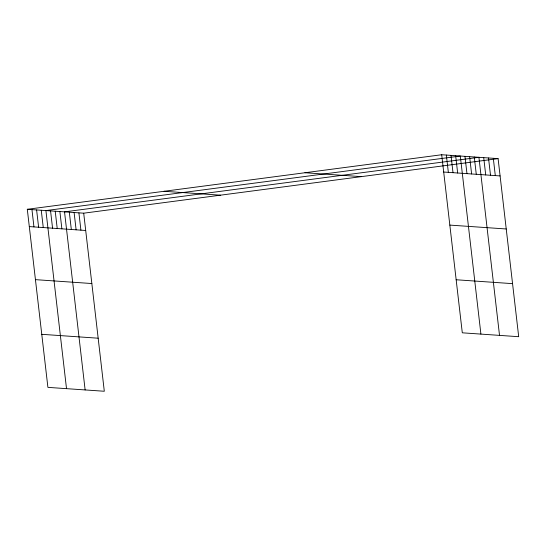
<?xml version="1.0" encoding="UTF-8"?>
<svg xmlns="http://www.w3.org/2000/svg" width="546" height="546" viewBox="0 0 546 546"><rect width="100%" height="100%" fill="white"/><g stroke="black" fill="none" stroke-linecap="round" stroke-linejoin="round"><path stroke-width="0.82" d="M27.3 209.295L83.702 213.186L104.306 391.257L47.905 387.373L27.3 209.295L441.694 154.743L498.095 158.627L518.7 336.705L462.298 332.814L441.694 154.743M83.702 213.186L498.095 158.627M443.693 172.038L500.095 175.928M304.941 172.741L361.35 176.631M164.053 191.291L220.454 195.181M449.836 225.095L506.238 228.979M29.3 226.59L85.702 230.48M456.156 279.757L512.564 283.647M35.442 279.648L91.844 283.538M41.762 334.316L98.171 338.206M493.304 158.299L495.304 175.594M488.506 157.965L490.506 175.266M483.715 157.637L485.715 174.932M499.522 335.38L478.917 157.309L64.524 211.862L85.128 389.94M474.269 156.989L476.269 174.283M469.615 156.668L471.614 173.962M464.96 156.347L466.96 173.642M480.91 334.097L460.305 156.026L45.912 210.579L66.516 388.656M455.651 155.706L457.657 173M451.003 155.385L453.003 172.679M446.348 155.064L448.348 172.359M78.911 212.858L80.91 230.153M74.113 212.524L76.112 229.818M69.322 212.196L71.321 229.491M59.876 211.541L61.875 228.842M55.221 211.22L57.221 228.521M50.566 210.899L52.566 228.201M41.257 210.258L43.264 227.552M36.609 209.937L38.609 227.232M31.955 209.616L33.954 226.911"/></g></svg>
